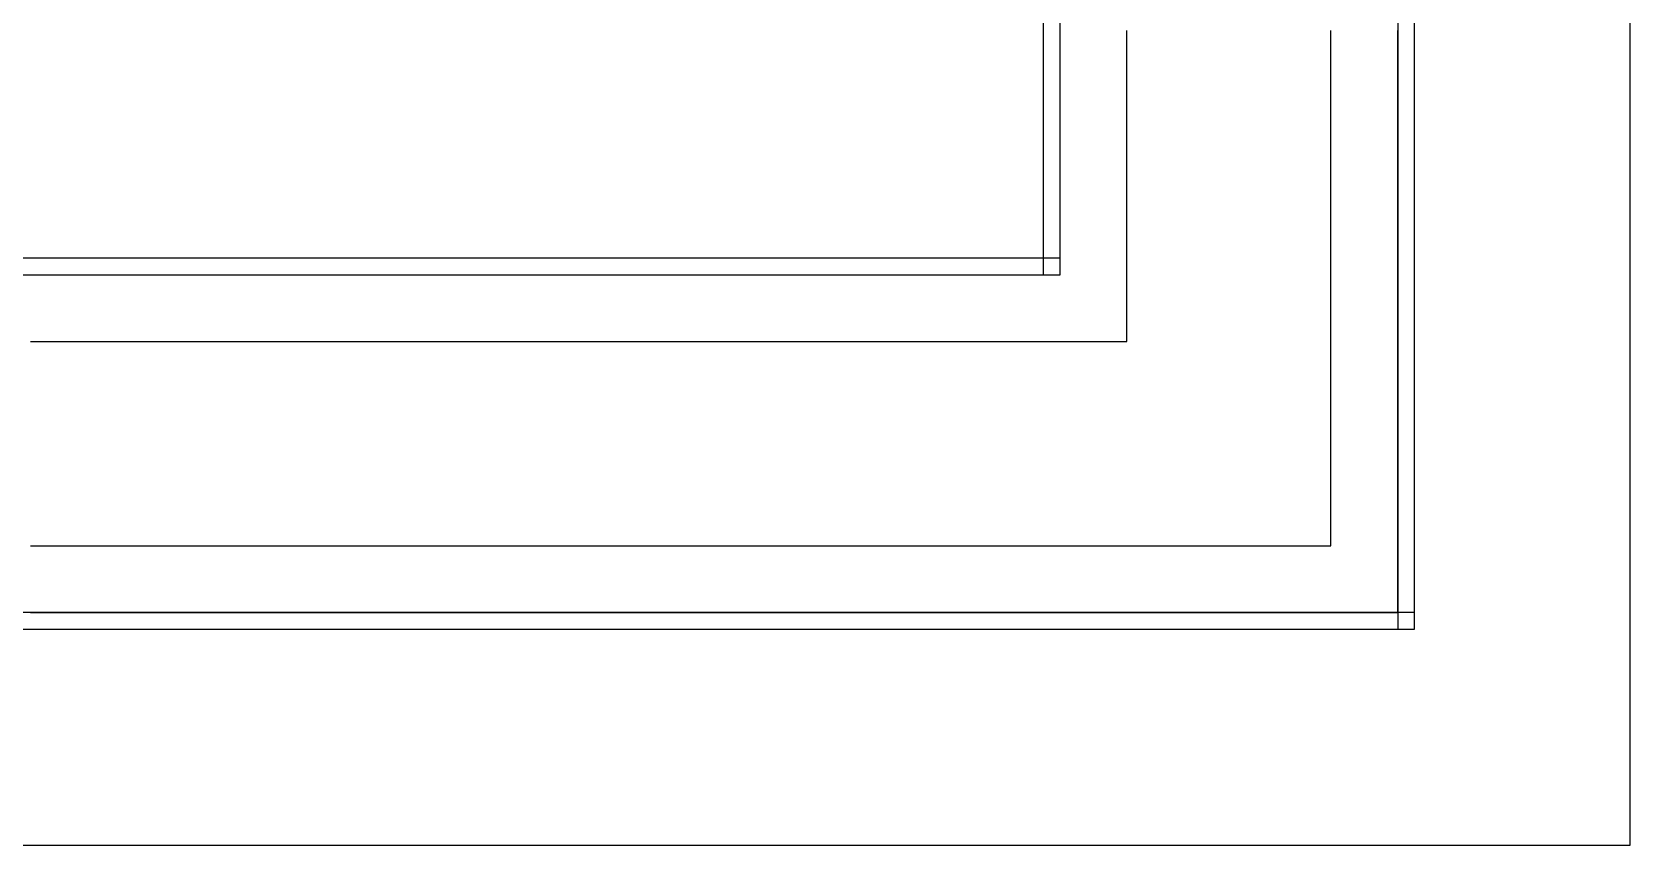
# Model space of a CAD drawing. Header units: metres. Extents: x 0 to 11, y 0 to 14.5.
# Drawn here: x 6.22 to 11, y 0 to 2.431 of the extents above; entities that cross this region are included whole.
import ezdxf

# ---------------------------------------------------------------- set-up
doc = ezdxf.new("R2010")
doc.units = ezdxf.units.M
for name, color, linetype in [('GRASS', 3, 'Continuous'), ('HALL', 5, 'Continuous'), ('TRACK', 7, 'Continuous'), ('WALLS', 8, 'Continuous')]:
    doc.layers.add(name, color=color, linetype=linetype)

msp = doc.modelspace()

# ---------------------------------------------------------------- linework, layer by layer
at = {"layer": 'GRASS'}
for points in [[(6.215, 1.705), (6.225, 1.705), (6.235, 1.705), (6.245, 1.705), (6.255, 1.705), (6.265, 1.705), (6.275, 1.705), (6.285, 1.705), (6.295, 1.705), (6.305, 1.705), (6.315, 1.705), (6.325, 1.705), (6.335, 1.705), (6.345, 1.705), (6.355, 1.705), (6.365, 1.705), (6.375, 1.705), (6.385, 1.705), (6.395, 1.705), (6.405, 1.705), (6.415, 1.705), (6.425, 1.705), (6.435, 1.705), (6.445, 1.705), (6.455, 1.705), (6.465, 1.705), (6.475, 1.705), (6.485, 1.705), (6.495, 1.705), (6.505, 1.705), (6.515, 1.705), (6.525, 1.705), (6.535, 1.705), (6.545, 1.705), (6.555, 1.705), (6.565, 1.705), (6.575, 1.705), (6.585, 1.705), (6.595, 1.705), (6.605, 1.705), (6.615, 1.705), (6.625, 1.705), (6.635, 1.705), (6.645, 1.705), (6.655, 1.705), (6.665, 1.705), (6.675, 1.705), (6.685, 1.705), (6.695, 1.705), (6.705, 1.705), (6.715, 1.705), (6.725, 1.705), (6.735, 1.705), (6.745, 1.705), (6.755, 1.705), (6.765, 1.705), (6.775, 1.705), (6.785, 1.705), (6.795, 1.705), (6.805, 1.705), (6.815, 1.705), (6.825, 1.705), (6.835, 1.705), (6.845, 1.705), (6.855, 1.705), (6.865, 1.705), (6.875, 1.705), (6.885, 1.705), (6.895, 1.705), (6.905, 1.705), (6.915, 1.705), (6.925, 1.705), (6.935, 1.705), (6.945, 1.705), (6.955, 1.705), (6.965, 1.705), (6.975, 1.705), (6.985, 1.705), (6.995, 1.705), (7.005, 1.705), (7.015, 1.705), (7.025, 1.705), (7.035, 1.705), (7.045, 1.705), (7.055, 1.705), (7.065, 1.705), (7.075, 1.705), (7.085, 1.705), (7.095, 1.705), (7.105, 1.705), (7.115, 1.705), (7.125, 1.705), (7.135, 1.705), (7.145, 1.705), (7.155, 1.705), (7.165, 1.705), (7.175, 1.705), (7.185, 1.705), (7.195, 1.705), (7.205, 1.705), (7.215, 1.705), (7.225, 1.705), (7.235, 1.705), (7.245, 1.705), (7.255, 1.705), (7.265, 1.705), (7.275, 1.705), (7.285, 1.705), (7.295, 1.705), (7.305, 1.705), (7.315, 1.705), (7.325, 1.705), (7.335, 1.705), (7.345, 1.705), (7.355, 1.705), (7.365, 1.705), (7.375, 1.705), (7.385, 1.705), (7.395, 1.705), (7.405, 1.705), (7.415, 1.705), (7.425, 1.705), (7.435, 1.705), (7.445, 1.705), (7.455, 1.705), (7.465, 1.705), (7.475, 1.705), (7.485, 1.705), (7.495, 1.705), (7.505, 1.705), (7.515, 1.705), (7.525, 1.705), (7.535, 1.705), (7.545, 1.705), (7.555, 1.705), (7.565, 1.705), (7.575, 1.705), (7.585, 1.705), (7.595, 1.705), (7.605, 1.705), (7.615, 1.705), (7.625, 1.705), (7.635, 1.705), (7.645, 1.705), (7.655, 1.705), (7.665, 1.705), (7.675, 1.705), (7.685, 1.705), (7.695, 1.705), (7.705, 1.705), (7.715, 1.705), (7.725, 1.705), (7.735, 1.705), (7.745, 1.705), (7.755, 1.705), (7.765, 1.705), (7.775, 1.705), (7.785, 1.705), (7.795, 1.705), (7.805, 1.705), (7.815, 1.705), (7.825, 1.705), (7.835, 1.705), (7.845, 1.705), (7.855, 1.705), (7.865, 1.705), (7.875, 1.705), (7.885, 1.705), (7.895, 1.705), (7.905, 1.705), (7.915, 1.705), (7.925, 1.705), (7.935, 1.705), (7.945, 1.705), (7.955, 1.705), (7.965, 1.705), (7.975, 1.705), (7.985, 1.705), (7.995, 1.705), (8.005, 1.705), (8.015, 1.705), (8.025, 1.705), (8.035, 1.705), (8.045, 1.705), (8.055, 1.705), (8.065, 1.705), (8.075, 1.705), (8.085, 1.705), (8.095, 1.705), (8.105, 1.705), (8.115, 1.705), (8.125, 1.705), (8.135, 1.705), (8.145, 1.705), (8.155, 1.705), (8.165, 1.705), (8.175, 1.705), (8.185, 1.705), (8.195, 1.705), (8.205, 1.705), (8.215, 1.705), (8.225, 1.705), (8.235, 1.705), (8.245, 1.705), (8.255, 1.705), (8.265, 1.705), (8.275, 1.705), (8.285, 1.705), (8.295, 1.705), (8.305, 1.705), (8.315, 1.705), (8.325, 1.705), (8.335, 1.705), (8.345, 1.705), (8.355, 1.705), (8.365, 1.705), (8.375, 1.705), (8.385, 1.705), (8.395, 1.705), (8.405, 1.705), (8.415, 1.705), (8.425, 1.705), (8.435, 1.705), (8.445, 1.705), (8.455, 1.705), (8.465, 1.705), (8.475, 1.705), (8.485, 1.705), (8.495, 1.705), (8.505, 1.705), (8.515, 1.705), (8.525, 1.705), (8.535, 1.705), (8.545, 1.705), (8.555, 1.705), (8.565, 1.705), (8.575, 1.705), (8.585, 1.705), (8.595, 1.705), (8.605, 1.705), (8.615, 1.705), (8.625, 1.705), (8.635, 1.705), (8.645, 1.705), (8.655, 1.705), (8.665, 1.705), (8.675, 1.705), (8.685, 1.705), (8.695, 1.705), (8.705, 1.705), (8.715, 1.705), (8.725, 1.705), (8.735, 1.705), (8.745, 1.705), (8.755, 1.705), (8.765, 1.705), (8.775, 1.705), (8.785, 1.705), (8.795, 1.705), (8.805, 1.705), (8.815, 1.705), (8.825, 1.705), (8.835, 1.705), (8.845, 1.705), (8.855, 1.705), (8.865, 1.705), (8.875, 1.705), (8.885, 1.705), (8.895, 1.705), (8.905, 1.705), (8.915, 1.705), (8.925, 1.705), (8.935, 1.705), (8.945, 1.705), (8.955, 1.705), (8.965, 1.705), (8.975, 1.705), (8.985, 1.705), (8.995, 1.705), (9.005, 1.705), (9.015, 1.705), (9.025, 1.705), (9.035, 1.705), (9.045, 1.705), (9.055, 1.705), (9.065, 1.705), (9.075, 1.705), (9.085, 1.705), (9.095, 1.705), (9.105, 1.705), (9.115, 1.705), (9.125, 1.705), (9.135, 1.705), (9.145, 1.705), (9.155, 1.705), (9.165, 1.705), (9.175, 1.705), (9.185, 1.705), (9.195, 1.705), (9.205, 1.705), (9.215, 1.705), (9.225, 1.705), (9.235, 1.705), (9.245, 1.705), (9.255, 1.705), (9.265, 1.705), (9.275, 1.705), (9.285, 1.705), (9.295, 1.705), (9.295, 1.715), (9.295, 1.725), (9.295, 1.735), (9.295, 1.745), (9.295, 1.755), (9.295, 1.765), (9.295, 1.775), (9.295, 1.785), (9.295, 1.795), (9.295, 1.805), (9.295, 1.815), (9.295, 1.825), (9.295, 1.835), (9.295, 1.845), (9.295, 1.855), (9.295, 1.865), (9.295, 1.875), (9.295, 1.885), (9.295, 1.895), (9.295, 1.905), (9.295, 1.915), (9.295, 1.925), (9.295, 1.935), (9.295, 1.945), (9.295, 1.955), (9.295, 1.965), (9.295, 1.975), (9.295, 1.985), (9.295, 1.995), (9.295, 2.005), (9.295, 2.015), (9.295, 2.025), (9.295, 2.035), (9.295, 2.045), (9.295, 2.055), (9.295, 2.065), (9.295, 2.075), (9.295, 2.085), (9.295, 2.095), (9.295, 2.105), (9.295, 2.115), (9.295, 2.125), (9.295, 2.135), (9.295, 2.145), (9.295, 2.155), (9.295, 2.165), (9.295, 2.175), (9.295, 2.185), (9.295, 2.195), (9.295, 2.205), (9.295, 2.215), (9.295, 2.225), (9.295, 2.235), (9.295, 2.245), (9.295, 2.255), (9.295, 2.265), (9.295, 2.275), (9.295, 2.285), (9.295, 2.295), (9.295, 2.305), (9.295, 2.315), (9.295, 2.325), (9.295, 2.335), (9.295, 2.345), (9.295, 2.355), (9.295, 2.365), (9.295, 2.375), (9.295, 2.385), (9.295, 2.395), (9.295, 2.405), (9.295, 2.415), (9.295, 2.425), (9.295, 2.435)], [(6.215, 0.695), (6.225, 0.695), (6.235, 0.695), (6.245, 0.695), (6.255, 0.695), (6.265, 0.695), (6.275, 0.695), (6.285, 0.695), (6.295, 0.695), (6.305, 0.695), (6.315, 0.695), (6.325, 0.695), (6.335, 0.695), (6.345, 0.695), (6.355, 0.695), (6.365, 0.695), (6.375, 0.695), (6.385, 0.695), (6.395, 0.695), (6.405, 0.695), (6.415, 0.695), (6.425, 0.695), (6.435, 0.695), (6.445, 0.695), (6.455, 0.695), (6.465, 0.695), (6.475, 0.695), (6.485, 0.695), (6.495, 0.695), (6.505, 0.695), (6.515, 0.695), (6.525, 0.695), (6.535, 0.695), (6.545, 0.695), (6.555, 0.695), (6.565, 0.695), (6.575, 0.695), (6.585, 0.695), (6.595, 0.695), (6.605, 0.695), (6.615, 0.695), (6.625, 0.695), (6.635, 0.695), (6.645, 0.695), (6.655, 0.695), (6.665, 0.695), (6.675, 0.695), (6.685, 0.695), (6.695, 0.695), (6.705, 0.695), (6.715, 0.695), (6.725, 0.695), (6.735, 0.695), (6.745, 0.695), (6.755, 0.695), (6.765, 0.695), (6.775, 0.695), (6.785, 0.695), (6.795, 0.695), (6.805, 0.695), (6.815, 0.695), (6.825, 0.695), (6.835, 0.695), (6.845, 0.695), (6.855, 0.695), (6.865, 0.695), (6.875, 0.695), (6.885, 0.695), (6.895, 0.695), (6.905, 0.695), (6.915, 0.695), (6.925, 0.695), (6.935, 0.695), (6.945, 0.695), (6.955, 0.695), (6.965, 0.695), (6.975, 0.695), (6.985, 0.695), (6.995, 0.695), (7.005, 0.695), (7.015, 0.695), (7.025, 0.695), (7.035, 0.695), (7.045, 0.695), (7.055, 0.695), (7.065, 0.695), (7.075, 0.695), (7.085, 0.695), (7.095, 0.695), (7.105, 0.695), (7.115, 0.695), (7.125, 0.695), (7.135, 0.695), (7.145, 0.695), (7.155, 0.695), (7.165, 0.695), (7.175, 0.695), (7.185, 0.695), (7.195, 0.695), (7.205, 0.695), (7.215, 0.695), (7.225, 0.695), (7.235, 0.695), (7.245, 0.695), (7.255, 0.695), (7.265, 0.695), (7.275, 0.695), (7.285, 0.695), (7.295, 0.695), (7.305, 0.695), (7.315, 0.695), (7.325, 0.695), (7.335, 0.695), (7.345, 0.695), (7.355, 0.695), (7.365, 0.695), (7.375, 0.695), (7.385, 0.695), (7.395, 0.695), (7.405, 0.695), (7.415, 0.695), (7.425, 0.695), (7.435, 0.695), (7.445, 0.695), (7.455, 0.695), (7.465, 0.695), (7.475, 0.695), (7.485, 0.695), (7.495, 0.695), (7.505, 0.695), (7.515, 0.695), (7.525, 0.695), (7.535, 0.695), (7.545, 0.695), (7.555, 0.695), (7.565, 0.695), (7.575, 0.695), (7.585, 0.695), (7.595, 0.695), (7.605, 0.695), (7.615, 0.695), (7.625, 0.695), (7.635, 0.695), (7.645, 0.695), (7.655, 0.695), (7.665, 0.695), (7.675, 0.695), (7.685, 0.695), (7.695, 0.695), (7.705, 0.695), (7.715, 0.695), (7.725, 0.695), (7.735, 0.695), (7.745, 0.695), (7.755, 0.695), (7.765, 0.695), (7.775, 0.695), (7.785, 0.695), (7.795, 0.695), (7.805, 0.695), (7.815, 0.695), (7.825, 0.695), (7.835, 0.695), (7.845, 0.695), (7.855, 0.695), (7.865, 0.695), (7.875, 0.695), (7.885, 0.695), (7.895, 0.695), (7.905, 0.695), (7.915, 0.695), (7.925, 0.695), (7.935, 0.695), (7.945, 0.695), (7.955, 0.695), (7.965, 0.695), (7.975, 0.695), (7.985, 0.695), (7.995, 0.695), (8.005, 0.695), (8.015, 0.695), (8.025, 0.695), (8.035, 0.695), (8.045, 0.695), (8.055, 0.695), (8.065, 0.695), (8.075, 0.695), (8.085, 0.695), (8.095, 0.695), (8.105, 0.695), (8.115, 0.695), (8.125, 0.695), (8.135, 0.695), (8.145, 0.695), (8.155, 0.695), (8.165, 0.695), (8.175, 0.695), (8.185, 0.695), (8.195, 0.695), (8.205, 0.695), (8.215, 0.695), (8.225, 0.695), (8.235, 0.695), (8.245, 0.695), (8.255, 0.695), (8.265, 0.695), (8.275, 0.695), (8.285, 0.695), (8.295, 0.695), (8.305, 0.695), (8.315, 0.695), (8.325, 0.695), (8.335, 0.695), (8.345, 0.695), (8.355, 0.695), (8.365, 0.695), (8.375, 0.695), (8.385, 0.695), (8.395, 0.695), (8.405, 0.695), (8.415, 0.695), (8.425, 0.695), (8.435, 0.695), (8.445, 0.695), (8.455, 0.695), (8.465, 0.695), (8.475, 0.695), (8.485, 0.695), (8.495, 0.695), (8.505, 0.695), (8.515, 0.695), (8.525, 0.695), (8.535, 0.695), (8.545, 0.695), (8.555, 0.695), (8.565, 0.695), (8.575, 0.695), (8.585, 0.695), (8.595, 0.695), (8.605, 0.695), (8.615, 0.695), (8.625, 0.695), (8.635, 0.695), (8.645, 0.695), (8.655, 0.695), (8.665, 0.695), (8.675, 0.695), (8.685, 0.695), (8.695, 0.695), (8.705, 0.695), (8.715, 0.695), (8.725, 0.695), (8.735, 0.695), (8.745, 0.695), (8.755, 0.695), (8.765, 0.695), (8.775, 0.695), (8.785, 0.695), (8.795, 0.695), (8.805, 0.695), (8.815, 0.695), (8.825, 0.695), (8.835, 0.695), (8.845, 0.695), (8.855, 0.695), (8.865, 0.695), (8.875, 0.695), (8.885, 0.695), (8.895, 0.695), (8.905, 0.695), (8.915, 0.695), (8.925, 0.695), (8.935, 0.695), (8.945, 0.695), (8.955, 0.695), (8.965, 0.695), (8.975, 0.695), (8.985, 0.695), (8.995, 0.695), (9.005, 0.695), (9.015, 0.695), (9.025, 0.695), (9.035, 0.695), (9.045, 0.695), (9.055, 0.695), (9.065, 0.695), (9.075, 0.695), (9.085, 0.695), (9.095, 0.695), (9.105, 0.695), (9.115, 0.695), (9.125, 0.695), (9.135, 0.695), (9.145, 0.695), (9.155, 0.695), (9.165, 0.695), (9.175, 0.695), (9.185, 0.695), (9.195, 0.695), (9.205, 0.695), (9.215, 0.695), (9.225, 0.695), (9.235, 0.695), (9.245, 0.695), (9.255, 0.695), (9.265, 0.695), (9.275, 0.695), (9.285, 0.695), (9.295, 0.695), (9.305, 0.695), (9.315, 0.695), (9.325, 0.695), (9.335, 0.695), (9.345, 0.695), (9.355, 0.695), (9.365, 0.695), (9.375, 0.695), (9.385, 0.695), (9.395, 0.695), (9.405, 0.695), (9.415, 0.695), (9.425, 0.695), (9.435, 0.695), (9.445, 0.695), (9.455, 0.695), (9.465, 0.695), (9.475, 0.695), (9.485, 0.695), (9.495, 0.695), (9.505, 0.695), (9.515, 0.695), (9.525, 0.695), (9.535, 0.695), (9.545, 0.695), (9.555, 0.695), (9.565, 0.695), (9.575, 0.695), (9.585, 0.695), (9.595, 0.695), (9.605, 0.695), (9.615, 0.695), (9.625, 0.695), (9.635, 0.695), (9.645, 0.695), (9.655, 0.695), (9.665, 0.695), (9.675, 0.695), (9.685, 0.695), (9.695, 0.695), (9.705, 0.695), (9.715, 0.695), (9.725, 0.695), (9.735, 0.695), (9.745, 0.695), (9.755, 0.695), (9.765, 0.695), (9.775, 0.695), (9.785, 0.695), (9.795, 0.695), (9.805, 0.695), (9.815, 0.695), (9.825, 0.695), (9.835, 0.695), (9.845, 0.695), (9.855, 0.695), (9.865, 0.695), (9.875, 0.695), (9.885, 0.695), (9.895, 0.695), (9.905, 0.695), (9.915, 0.695), (9.925, 0.695), (9.935, 0.695), (9.945, 0.695), (9.955, 0.695), (9.965, 0.695), (9.975, 0.695), (9.985, 0.695), (9.995, 0.695), (10.005, 0.695), (10.015, 0.695), (10.025, 0.695), (10.035, 0.695), (10.045, 0.695), (10.055, 0.695), (10.065, 0.695), (10.075, 0.695), (10.085, 0.695), (10.095, 0.695), (10.105, 0.695), (10.115, 0.695), (10.125, 0.695), (10.135, 0.695), (10.145, 0.695), (10.155, 0.695), (10.165, 0.695), (10.175, 0.695), (10.185, 0.695), (10.195, 0.695), (10.205, 0.695), (10.215, 0.695), (10.225, 0.695), (10.235, 0.695), (10.245, 0.695), (10.255, 0.695), (10.265, 0.695), (10.275, 0.695), (10.285, 0.695), (10.295, 0.695), (10.305, 0.695), (10.305, 0.705), (10.305, 0.715), (10.305, 0.725), (10.305, 0.735), (10.305, 0.745), (10.305, 0.755), (10.305, 0.765), (10.305, 0.775), (10.305, 0.785), (10.305, 0.795), (10.305, 0.805), (10.305, 0.815), (10.305, 0.825), (10.305, 0.835), (10.305, 0.845), (10.305, 0.855), (10.305, 0.865), (10.305, 0.875), (10.305, 0.885), (10.305, 0.895), (10.305, 0.905), (10.305, 0.915), (10.305, 0.925), (10.305, 0.935), (10.305, 0.945), (10.305, 0.955), (10.305, 0.965), (10.305, 0.975), (10.305, 0.985), (10.305, 0.995), (10.305, 1.005), (10.305, 1.015), (10.305, 1.025), (10.305, 1.035), (10.305, 1.045), (10.305, 1.055), (10.305, 1.065), (10.305, 1.075), (10.305, 1.085), (10.305, 1.095), (10.305, 1.105), (10.305, 1.115), (10.305, 1.125), (10.305, 1.135), (10.305, 1.145), (10.305, 1.155), (10.305, 1.165), (10.305, 1.175), (10.305, 1.185), (10.305, 1.195), (10.305, 1.205), (10.305, 1.215), (10.305, 1.225), (10.305, 1.235), (10.305, 1.245), (10.305, 1.255), (10.305, 1.265), (10.305, 1.275), (10.305, 1.285), (10.305, 1.295), (10.305, 1.305), (10.305, 1.315), (10.305, 1.325), (10.305, 1.335), (10.305, 1.345), (10.305, 1.355), (10.305, 1.365), (10.305, 1.375), (10.305, 1.385), (10.305, 1.395), (10.305, 1.405), (10.305, 1.415), (10.305, 1.425), (10.305, 1.435), (10.305, 1.445), (10.305, 1.455), (10.305, 1.465), (10.305, 1.475), (10.305, 1.485), (10.305, 1.495), (10.305, 1.505), (10.305, 1.515), (10.305, 1.525), (10.305, 1.535), (10.305, 1.545), (10.305, 1.555), (10.305, 1.565), (10.305, 1.575), (10.305, 1.585), (10.305, 1.595), (10.305, 1.605), (10.305, 1.615), (10.305, 1.625), (10.305, 1.635), (10.305, 1.645), (10.305, 1.655), (10.305, 1.665), (10.305, 1.675), (10.305, 1.685), (10.305, 1.695), (10.305, 1.705), (10.305, 1.715), (10.305, 1.725), (10.305, 1.735), (10.305, 1.745), (10.305, 1.755), (10.305, 1.765), (10.305, 1.775), (10.305, 1.785), (10.305, 1.795), (10.305, 1.805), (10.305, 1.815), (10.305, 1.825), (10.305, 1.835), (10.305, 1.845), (10.305, 1.855), (10.305, 1.865), (10.305, 1.875), (10.305, 1.885), (10.305, 1.895), (10.305, 1.905), (10.305, 1.915), (10.305, 1.925), (10.305, 1.935), (10.305, 1.945), (10.305, 1.955), (10.305, 1.965), (10.305, 1.975), (10.305, 1.985), (10.305, 1.995), (10.305, 2.005), (10.305, 2.015), (10.305, 2.025), (10.305, 2.035), (10.305, 2.045), (10.305, 2.055), (10.305, 2.065), (10.305, 2.075), (10.305, 2.085), (10.305, 2.095), (10.305, 2.105), (10.305, 2.115), (10.305, 2.125), (10.305, 2.135), (10.305, 2.145), (10.305, 2.155), (10.305, 2.165), (10.305, 2.175), (10.305, 2.185), (10.305, 2.195), (10.305, 2.205), (10.305, 2.215), (10.305, 2.225), (10.305, 2.235), (10.305, 2.245), (10.305, 2.255), (10.305, 2.265), (10.305, 2.275), (10.305, 2.285), (10.305, 2.295), (10.305, 2.305), (10.305, 2.315), (10.305, 2.325), (10.305, 2.335), (10.305, 2.345), (10.305, 2.355), (10.305, 2.365), (10.305, 2.375), (10.305, 2.385), (10.305, 2.395), (10.305, 2.405), (10.305, 2.415), (10.305, 2.425), (10.305, 2.435)]]:
    msp.add_lwpolyline(points, dxfattribs=at)
at = {"layer": 'HALL'}
msp.add_lwpolyline([(0, 0), (11, 0), (11, 14.5), (0, 14.5), (0, 0)], dxfattribs=at)
at = {"layer": 'TRACK'}
for points in [[(6.215, 1.505), (6.225, 1.505), (6.235, 1.505), (6.245, 1.505), (6.255, 1.505), (6.265, 1.505), (6.275, 1.505), (6.285, 1.505), (6.295, 1.505), (6.305, 1.505), (6.315, 1.505), (6.325, 1.505), (6.335, 1.505), (6.345, 1.505), (6.355, 1.505), (6.365, 1.505), (6.375, 1.505), (6.385, 1.505), (6.395, 1.505), (6.405, 1.505), (6.415, 1.505), (6.425, 1.505), (6.435, 1.505), (6.445, 1.505), (6.455, 1.505), (6.465, 1.505), (6.475, 1.505), (6.485, 1.505), (6.495, 1.505), (6.505, 1.505), (6.515, 1.505), (6.525, 1.505), (6.535, 1.505), (6.545, 1.505), (6.555, 1.505), (6.565, 1.505), (6.575, 1.505), (6.585, 1.505), (6.595, 1.505), (6.605, 1.505), (6.615, 1.505), (6.625, 1.505), (6.635, 1.505), (6.645, 1.505), (6.655, 1.505), (6.665, 1.505), (6.675, 1.505), (6.685, 1.505), (6.695, 1.505), (6.705, 1.505), (6.715, 1.505), (6.725, 1.505), (6.735, 1.505), (6.745, 1.505), (6.755, 1.505), (6.765, 1.505), (6.775, 1.505), (6.785, 1.505), (6.795, 1.505), (6.805, 1.505), (6.815, 1.505), (6.825, 1.505), (6.835, 1.505), (6.845, 1.505), (6.855, 1.505), (6.865, 1.505), (6.875, 1.505), (6.885, 1.505), (6.895, 1.505), (6.905, 1.505), (6.915, 1.505), (6.925, 1.505), (6.935, 1.505), (6.945, 1.505), (6.955, 1.505), (6.965, 1.505), (6.975, 1.505), (6.985, 1.505), (6.995, 1.505), (7.005, 1.505), (7.015, 1.505), (7.025, 1.505), (7.035, 1.505), (7.045, 1.505), (7.055, 1.505), (7.065, 1.505), (7.075, 1.505), (7.085, 1.505), (7.095, 1.505), (7.105, 1.505), (7.115, 1.505), (7.125, 1.505), (7.135, 1.505), (7.145, 1.505), (7.155, 1.505), (7.165, 1.505), (7.175, 1.505), (7.185, 1.505), (7.195, 1.505), (7.205, 1.505), (7.215, 1.505), (7.225, 1.505), (7.235, 1.505), (7.245, 1.505), (7.255, 1.505), (7.265, 1.505), (7.275, 1.505), (7.285, 1.505), (7.295, 1.505), (7.305, 1.505), (7.315, 1.505), (7.325, 1.505), (7.335, 1.505), (7.345, 1.505), (7.355, 1.505), (7.365, 1.505), (7.375, 1.505), (7.385, 1.505), (7.395, 1.505), (7.405, 1.505), (7.415, 1.505), (7.425, 1.505), (7.435, 1.505), (7.445, 1.505), (7.455, 1.505), (7.465, 1.505), (7.475, 1.505), (7.485, 1.505), (7.495, 1.505), (7.505, 1.505), (7.515, 1.505), (7.525, 1.505), (7.535, 1.505), (7.545, 1.505), (7.555, 1.505), (7.565, 1.505), (7.575, 1.505), (7.585, 1.505), (7.595, 1.505), (7.605, 1.505), (7.615, 1.505), (7.625, 1.505), (7.635, 1.505), (7.645, 1.505), (7.655, 1.505), (7.665, 1.505), (7.675, 1.505), (7.685, 1.505), (7.695, 1.505), (7.705, 1.505), (7.715, 1.505), (7.725, 1.505), (7.735, 1.505), (7.745, 1.505), (7.755, 1.505), (7.765, 1.505), (7.775, 1.505), (7.785, 1.505), (7.795, 1.505), (7.805, 1.505), (7.815, 1.505), (7.825, 1.505), (7.835, 1.505), (7.845, 1.505), (7.855, 1.505), (7.865, 1.505), (7.875, 1.505), (7.885, 1.505), (7.895, 1.505), (7.905, 1.505), (7.915, 1.505), (7.925, 1.505), (7.935, 1.505), (7.945, 1.505), (7.955, 1.505), (7.965, 1.505), (7.975, 1.505), (7.985, 1.505), (7.995, 1.505), (8.005, 1.505), (8.015, 1.505), (8.025, 1.505), (8.035, 1.505), (8.045, 1.505), (8.055, 1.505), (8.065, 1.505), (8.075, 1.505), (8.085, 1.505), (8.095, 1.505), (8.105, 1.505), (8.115, 1.505), (8.125, 1.505), (8.135, 1.505), (8.145, 1.505), (8.155, 1.505), (8.165, 1.505), (8.175, 1.505), (8.185, 1.505), (8.195, 1.505), (8.205, 1.505), (8.215, 1.505), (8.225, 1.505), (8.235, 1.505), (8.245, 1.505), (8.255, 1.505), (8.265, 1.505), (8.275, 1.505), (8.285, 1.505), (8.295, 1.505), (8.305, 1.505), (8.315, 1.505), (8.325, 1.505), (8.335, 1.505), (8.345, 1.505), (8.355, 1.505), (8.365, 1.505), (8.375, 1.505), (8.385, 1.505), (8.395, 1.505), (8.405, 1.505), (8.415, 1.505), (8.425, 1.505), (8.435, 1.505), (8.445, 1.505), (8.455, 1.505), (8.465, 1.505), (8.475, 1.505), (8.485, 1.505), (8.495, 1.505), (8.505, 1.505), (8.515, 1.505), (8.525, 1.505), (8.535, 1.505), (8.545, 1.505), (8.555, 1.505), (8.565, 1.505), (8.575, 1.505), (8.585, 1.505), (8.595, 1.505), (8.605, 1.505), (8.615, 1.505), (8.625, 1.505), (8.635, 1.505), (8.645, 1.505), (8.655, 1.505), (8.665, 1.505), (8.675, 1.505), (8.685, 1.505), (8.695, 1.505), (8.705, 1.505), (8.715, 1.505), (8.725, 1.505), (8.735, 1.505), (8.745, 1.505), (8.755, 1.505), (8.765, 1.505), (8.775, 1.505), (8.785, 1.505), (8.795, 1.505), (8.805, 1.505), (8.815, 1.505), (8.825, 1.505), (8.835, 1.505), (8.845, 1.505), (8.855, 1.505), (8.865, 1.505), (8.875, 1.505), (8.885, 1.505), (8.895, 1.505), (8.905, 1.505), (8.915, 1.505), (8.925, 1.505), (8.935, 1.505), (8.945, 1.505), (8.955, 1.505), (8.965, 1.505), (8.975, 1.505), (8.985, 1.505), (8.995, 1.505), (9.005, 1.505), (9.015, 1.505), (9.025, 1.505), (9.035, 1.505), (9.045, 1.505), (9.055, 1.505), (9.065, 1.505), (9.075, 1.505), (9.085, 1.505), (9.095, 1.505), (9.105, 1.505), (9.115, 1.505), (9.125, 1.505), (9.135, 1.505), (9.145, 1.505), (9.155, 1.505), (9.165, 1.505), (9.175, 1.505), (9.185, 1.505), (9.195, 1.505), (9.205, 1.505), (9.215, 1.505), (9.225, 1.505), (9.235, 1.505), (9.245, 1.505), (9.255, 1.505), (9.265, 1.505), (9.275, 1.505), (9.285, 1.505), (9.295, 1.505), (9.305, 1.505), (9.315, 1.505), (9.325, 1.505), (9.335, 1.505), (9.345, 1.505), (9.355, 1.505), (9.365, 1.505), (9.375, 1.505), (9.385, 1.505), (9.395, 1.505), (9.405, 1.505), (9.415, 1.505), (9.425, 1.505), (9.435, 1.505), (9.445, 1.505), (9.455, 1.505), (9.465, 1.505), (9.475, 1.505), (9.485, 1.505), (9.495, 1.505), (9.495, 1.515), (9.495, 1.525), (9.495, 1.535), (9.495, 1.545), (9.495, 1.555), (9.495, 1.565), (9.495, 1.575), (9.495, 1.585), (9.495, 1.595), (9.495, 1.605), (9.495, 1.615), (9.495, 1.625), (9.495, 1.635), (9.495, 1.645), (9.495, 1.655), (9.495, 1.665), (9.495, 1.675), (9.495, 1.685), (9.495, 1.695), (9.495, 1.705), (9.495, 1.715), (9.495, 1.725), (9.495, 1.735), (9.495, 1.745), (9.495, 1.755), (9.495, 1.765), (9.495, 1.775), (9.495, 1.785), (9.495, 1.795), (9.495, 1.805), (9.495, 1.815), (9.495, 1.825), (9.495, 1.835), (9.495, 1.845), (9.495, 1.855), (9.495, 1.865), (9.495, 1.875), (9.495, 1.885), (9.495, 1.895), (9.495, 1.905), (9.495, 1.915), (9.495, 1.925), (9.495, 1.935), (9.495, 1.945), (9.495, 1.955), (9.495, 1.965), (9.495, 1.975), (9.495, 1.985), (9.495, 1.995), (9.495, 2.005), (9.495, 2.015), (9.495, 2.025), (9.495, 2.035), (9.495, 2.045), (9.495, 2.055), (9.495, 2.065), (9.495, 2.075), (9.495, 2.085), (9.495, 2.095), (9.495, 2.105), (9.495, 2.115), (9.495, 2.125), (9.495, 2.135), (9.495, 2.145), (9.495, 2.155), (9.495, 2.165), (9.495, 2.175), (9.495, 2.185), (9.495, 2.195), (9.495, 2.205), (9.495, 2.215), (9.495, 2.225), (9.495, 2.235), (9.495, 2.245), (9.495, 2.255), (9.495, 2.265), (9.495, 2.275), (9.495, 2.285), (9.495, 2.295), (9.495, 2.305), (9.495, 2.315), (9.495, 2.325), (9.495, 2.335), (9.495, 2.345), (9.495, 2.355), (9.495, 2.365), (9.495, 2.375), (9.495, 2.385), (9.495, 2.395), (9.495, 2.405), (9.495, 2.415), (9.495, 2.425), (9.495, 2.435)], [(6.215, 0.895), (6.225, 0.895), (6.235, 0.895), (6.245, 0.895), (6.255, 0.895), (6.265, 0.895), (6.275, 0.895), (6.285, 0.895), (6.295, 0.895), (6.305, 0.895), (6.315, 0.895), (6.325, 0.895), (6.335, 0.895), (6.345, 0.895), (6.355, 0.895), (6.365, 0.895), (6.375, 0.895), (6.385, 0.895), (6.395, 0.895), (6.405, 0.895), (6.415, 0.895), (6.425, 0.895), (6.435, 0.895), (6.445, 0.895), (6.455, 0.895), (6.465, 0.895), (6.475, 0.895), (6.485, 0.895), (6.495, 0.895), (6.505, 0.895), (6.515, 0.895), (6.525, 0.895), (6.535, 0.895), (6.545, 0.895), (6.555, 0.895), (6.565, 0.895), (6.575, 0.895), (6.585, 0.895), (6.595, 0.895), (6.605, 0.895), (6.615, 0.895), (6.625, 0.895), (6.635, 0.895), (6.645, 0.895), (6.655, 0.895), (6.665, 0.895), (6.675, 0.895), (6.685, 0.895), (6.695, 0.895), (6.705, 0.895), (6.715, 0.895), (6.725, 0.895), (6.735, 0.895), (6.745, 0.895), (6.755, 0.895), (6.765, 0.895), (6.775, 0.895), (6.785, 0.895), (6.795, 0.895), (6.805, 0.895), (6.815, 0.895), (6.825, 0.895), (6.835, 0.895), (6.845, 0.895), (6.855, 0.895), (6.865, 0.895), (6.875, 0.895), (6.885, 0.895), (6.895, 0.895), (6.905, 0.895), (6.915, 0.895), (6.925, 0.895), (6.935, 0.895), (6.945, 0.895), (6.955, 0.895), (6.965, 0.895), (6.975, 0.895), (6.985, 0.895), (6.995, 0.895), (7.005, 0.895), (7.015, 0.895), (7.025, 0.895), (7.035, 0.895), (7.045, 0.895), (7.055, 0.895), (7.065, 0.895), (7.075, 0.895), (7.085, 0.895), (7.095, 0.895), (7.105, 0.895), (7.115, 0.895), (7.125, 0.895), (7.135, 0.895), (7.145, 0.895), (7.155, 0.895), (7.165, 0.895), (7.175, 0.895), (7.185, 0.895), (7.195, 0.895), (7.205, 0.895), (7.215, 0.895), (7.225, 0.895), (7.235, 0.895), (7.245, 0.895), (7.255, 0.895), (7.265, 0.895), (7.275, 0.895), (7.285, 0.895), (7.295, 0.895), (7.305, 0.895), (7.315, 0.895), (7.325, 0.895), (7.335, 0.895), (7.345, 0.895), (7.355, 0.895), (7.365, 0.895), (7.375, 0.895), (7.385, 0.895), (7.395, 0.895), (7.405, 0.895), (7.415, 0.895), (7.425, 0.895), (7.435, 0.895), (7.445, 0.895), (7.455, 0.895), (7.465, 0.895), (7.475, 0.895), (7.485, 0.895), (7.495, 0.895), (7.505, 0.895), (7.515, 0.895), (7.525, 0.895), (7.535, 0.895), (7.545, 0.895), (7.555, 0.895), (7.565, 0.895), (7.575, 0.895), (7.585, 0.895), (7.595, 0.895), (7.605, 0.895), (7.615, 0.895), (7.625, 0.895), (7.635, 0.895), (7.645, 0.895), (7.655, 0.895), (7.665, 0.895), (7.675, 0.895), (7.685, 0.895), (7.695, 0.895), (7.705, 0.895), (7.715, 0.895), (7.725, 0.895), (7.735, 0.895), (7.745, 0.895), (7.755, 0.895), (7.765, 0.895), (7.775, 0.895), (7.785, 0.895), (7.795, 0.895), (7.805, 0.895), (7.815, 0.895), (7.825, 0.895), (7.835, 0.895), (7.845, 0.895), (7.855, 0.895), (7.865, 0.895), (7.875, 0.895), (7.885, 0.895), (7.895, 0.895), (7.905, 0.895), (7.915, 0.895), (7.925, 0.895), (7.935, 0.895), (7.945, 0.895), (7.955, 0.895), (7.965, 0.895), (7.975, 0.895), (7.985, 0.895), (7.995, 0.895), (8.005, 0.895), (8.015, 0.895), (8.025, 0.895), (8.035, 0.895), (8.045, 0.895), (8.055, 0.895), (8.065, 0.895), (8.075, 0.895), (8.085, 0.895), (8.095, 0.895), (8.105, 0.895), (8.115, 0.895), (8.125, 0.895), (8.135, 0.895), (8.145, 0.895), (8.155, 0.895), (8.165, 0.895), (8.175, 0.895), (8.185, 0.895), (8.195, 0.895), (8.205, 0.895), (8.215, 0.895), (8.225, 0.895), (8.235, 0.895), (8.245, 0.895), (8.255, 0.895), (8.265, 0.895), (8.275, 0.895), (8.285, 0.895), (8.295, 0.895), (8.305, 0.895), (8.315, 0.895), (8.325, 0.895), (8.335, 0.895), (8.345, 0.895), (8.355, 0.895), (8.365, 0.895), (8.375, 0.895), (8.385, 0.895), (8.395, 0.895), (8.405, 0.895), (8.415, 0.895), (8.425, 0.895), (8.435, 0.895), (8.445, 0.895), (8.455, 0.895), (8.465, 0.895), (8.475, 0.895), (8.485, 0.895), (8.495, 0.895), (8.505, 0.895), (8.515, 0.895), (8.525, 0.895), (8.535, 0.895), (8.545, 0.895), (8.555, 0.895), (8.565, 0.895), (8.575, 0.895), (8.585, 0.895), (8.595, 0.895), (8.605, 0.895), (8.615, 0.895), (8.625, 0.895), (8.635, 0.895), (8.645, 0.895), (8.655, 0.895), (8.665, 0.895), (8.675, 0.895), (8.685, 0.895), (8.695, 0.895), (8.705, 0.895), (8.715, 0.895), (8.725, 0.895), (8.735, 0.895), (8.745, 0.895), (8.755, 0.895), (8.765, 0.895), (8.775, 0.895), (8.785, 0.895), (8.795, 0.895), (8.805, 0.895), (8.815, 0.895), (8.825, 0.895), (8.835, 0.895), (8.845, 0.895), (8.855, 0.895), (8.865, 0.895), (8.875, 0.895), (8.885, 0.895), (8.895, 0.895), (8.905, 0.895), (8.915, 0.895), (8.925, 0.895), (8.935, 0.895), (8.945, 0.895), (8.955, 0.895), (8.965, 0.895), (8.975, 0.895), (8.985, 0.895), (8.995, 0.895), (9.005, 0.895), (9.015, 0.895), (9.025, 0.895), (9.035, 0.895), (9.045, 0.895), (9.055, 0.895), (9.065, 0.895), (9.075, 0.895), (9.085, 0.895), (9.095, 0.895), (9.105, 0.895), (9.115, 0.895), (9.125, 0.895), (9.135, 0.895), (9.145, 0.895), (9.155, 0.895), (9.165, 0.895), (9.175, 0.895), (9.185, 0.895), (9.195, 0.895), (9.205, 0.895), (9.215, 0.895), (9.225, 0.895), (9.235, 0.895), (9.245, 0.895), (9.255, 0.895), (9.265, 0.895), (9.275, 0.895), (9.285, 0.895), (9.295, 0.895), (9.305, 0.895), (9.315, 0.895), (9.325, 0.895), (9.335, 0.895), (9.345, 0.895), (9.355, 0.895), (9.365, 0.895), (9.375, 0.895), (9.385, 0.895), (9.395, 0.895), (9.405, 0.895), (9.415, 0.895), (9.425, 0.895), (9.435, 0.895), (9.445, 0.895), (9.455, 0.895), (9.465, 0.895), (9.475, 0.895), (9.485, 0.895), (9.495, 0.895), (9.505, 0.895), (9.515, 0.895), (9.525, 0.895), (9.535, 0.895), (9.545, 0.895), (9.555, 0.895), (9.565, 0.895), (9.575, 0.895), (9.585, 0.895), (9.595, 0.895), (9.605, 0.895), (9.615, 0.895), (9.625, 0.895), (9.635, 0.895), (9.645, 0.895), (9.655, 0.895), (9.665, 0.895), (9.675, 0.895), (9.685, 0.895), (9.695, 0.895), (9.705, 0.895), (9.715, 0.895), (9.725, 0.895), (9.735, 0.895), (9.745, 0.895), (9.755, 0.895), (9.765, 0.895), (9.775, 0.895), (9.785, 0.895), (9.795, 0.895), (9.805, 0.895), (9.815, 0.895), (9.825, 0.895), (9.835, 0.895), (9.845, 0.895), (9.855, 0.895), (9.865, 0.895), (9.875, 0.895), (9.885, 0.895), (9.895, 0.895), (9.905, 0.895), (9.915, 0.895), (9.925, 0.895), (9.935, 0.895), (9.945, 0.895), (9.955, 0.895), (9.965, 0.895), (9.975, 0.895), (9.985, 0.895), (9.995, 0.895), (10.005, 0.895), (10.015, 0.895), (10.025, 0.895), (10.035, 0.895), (10.045, 0.895), (10.055, 0.895), (10.065, 0.895), (10.075, 0.895), (10.085, 0.895), (10.095, 0.895), (10.105, 0.895), (10.105, 0.905), (10.105, 0.915), (10.105, 0.925), (10.105, 0.935), (10.105, 0.945), (10.105, 0.955), (10.105, 0.965), (10.105, 0.975), (10.105, 0.985), (10.105, 0.995), (10.105, 1.005), (10.105, 1.015), (10.105, 1.025), (10.105, 1.035), (10.105, 1.045), (10.105, 1.055), (10.105, 1.065), (10.105, 1.075), (10.105, 1.085), (10.105, 1.095), (10.105, 1.105), (10.105, 1.115), (10.105, 1.125), (10.105, 1.135), (10.105, 1.145), (10.105, 1.155), (10.105, 1.165), (10.105, 1.175), (10.105, 1.185), (10.105, 1.195), (10.105, 1.205), (10.105, 1.215), (10.105, 1.225), (10.105, 1.235), (10.105, 1.245), (10.105, 1.255), (10.105, 1.265), (10.105, 1.275), (10.105, 1.285), (10.105, 1.295), (10.105, 1.305), (10.105, 1.315), (10.105, 1.325), (10.105, 1.335), (10.105, 1.345), (10.105, 1.355), (10.105, 1.365), (10.105, 1.375), (10.105, 1.385), (10.105, 1.395), (10.105, 1.405), (10.105, 1.415), (10.105, 1.425), (10.105, 1.435), (10.105, 1.445), (10.105, 1.455), (10.105, 1.465), (10.105, 1.475), (10.105, 1.485), (10.105, 1.495), (10.105, 1.505), (10.105, 1.515), (10.105, 1.525), (10.105, 1.535), (10.105, 1.545), (10.105, 1.555), (10.105, 1.565), (10.105, 1.575), (10.105, 1.585), (10.105, 1.595), (10.105, 1.605), (10.105, 1.615), (10.105, 1.625), (10.105, 1.635), (10.105, 1.645), (10.105, 1.655), (10.105, 1.665), (10.105, 1.675), (10.105, 1.685), (10.105, 1.695), (10.105, 1.705), (10.105, 1.715), (10.105, 1.725), (10.105, 1.735), (10.105, 1.745), (10.105, 1.755), (10.105, 1.765), (10.105, 1.775), (10.105, 1.785), (10.105, 1.795), (10.105, 1.805), (10.105, 1.815), (10.105, 1.825), (10.105, 1.835), (10.105, 1.845), (10.105, 1.855), (10.105, 1.865), (10.105, 1.875), (10.105, 1.885), (10.105, 1.895), (10.105, 1.905), (10.105, 1.915), (10.105, 1.925), (10.105, 1.935), (10.105, 1.945), (10.105, 1.955), (10.105, 1.965), (10.105, 1.975), (10.105, 1.985), (10.105, 1.995), (10.105, 2.005), (10.105, 2.015), (10.105, 2.025), (10.105, 2.035), (10.105, 2.045), (10.105, 2.055), (10.105, 2.065), (10.105, 2.075), (10.105, 2.085), (10.105, 2.095), (10.105, 2.105), (10.105, 2.115), (10.105, 2.125), (10.105, 2.135), (10.105, 2.145), (10.105, 2.155), (10.105, 2.165), (10.105, 2.175), (10.105, 2.185), (10.105, 2.195), (10.105, 2.205), (10.105, 2.215), (10.105, 2.225), (10.105, 2.235), (10.105, 2.245), (10.105, 2.255), (10.105, 2.265), (10.105, 2.275), (10.105, 2.285), (10.105, 2.295), (10.105, 2.305), (10.105, 2.315), (10.105, 2.325), (10.105, 2.335), (10.105, 2.345), (10.105, 2.355), (10.105, 2.365), (10.105, 2.375), (10.105, 2.385), (10.105, 2.395), (10.105, 2.405), (10.105, 2.415), (10.105, 2.425), (10.105, 2.435)]]:
    msp.add_lwpolyline(points, dxfattribs=at)
at = {"layer": 'WALLS'}
for points in [[(10.305, 13.755), (10.305, 0.645), (10.355, 0.645), (10.355, 13.755), (10.305, 13.755)], [(9.245, 12.695), (9.245, 1.705), (9.295, 1.705), (9.295, 12.695), (9.245, 12.695)], [(9.295, 1.755), (4.0896, 1.755), (4.0896, 1.705), (9.295, 1.705), (9.295, 1.755)], [(10.355, 0.695), (1.925, 0.695), (1.925, 0.645), (10.355, 0.645), (10.355, 0.695)]]:
    msp.add_lwpolyline(points, dxfattribs=at)

doc.saveas('drawing.dxf')
